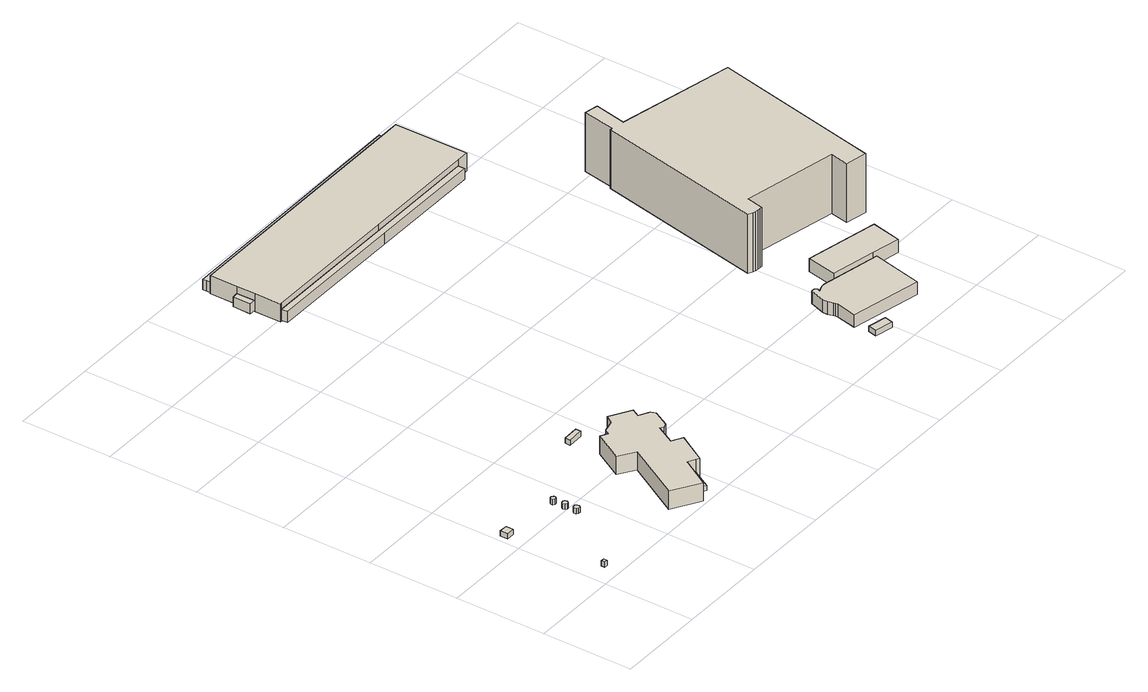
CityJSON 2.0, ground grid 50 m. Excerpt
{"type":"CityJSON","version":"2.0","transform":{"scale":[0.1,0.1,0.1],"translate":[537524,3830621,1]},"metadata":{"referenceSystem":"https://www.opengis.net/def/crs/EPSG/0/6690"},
"CityObjects":{
"building1":{"type":"Building","attributes":{"class":"3001","BuildingDetailAttribute.specifiedBuildingCoverageRate":0.6,"BuildingDetailAttribute.surveyYear":2017,"BuildingHighTideRiskAttribute.description":"1","BuildingHighTideRiskAttribute.rank":"2","BuildingHighTideRiskAttribute.depth":1.08,"BuildingIDAttribute.prefecture":"27","BuildingIDAttribute.city":"27125"},"geometry":[{"type":"Solid","lod":"1","boundaries":[[[[0,1,2,3]],[[2,4,5,3]],[[1,6,4,2]],[[0,7,6,1]],[[3,5,7,0]],[[4,6,7,5]]]]}]},
"building2":{"type":"Building","attributes":{"計測周辺長":17.72,"1/2500図郭":91,"区名":"住之江区","町丁目名称":"南港南７丁目","街区番号":3,"class":"3003","usage":"452","storeysAboveGround":1,"BuildingDetailAttribute.buildingRoofEdgeArea":19.62,"BuildingDetailAttribute.buildingStructureType":"610","BuildingDetailAttribute.buildingStructureOrgType":"2","BuildingDetailAttribute.detailedUsage":"1610","BuildingDetailAttribute.specifiedBuildingCoverageRate":0.6,"BuildingDetailAttribute.surveyYear":2017,"BuildingHighTideRiskAttribute.description":"1","BuildingHighTideRiskAttribute.rank":"2","BuildingHighTideRiskAttribute.depth":1.15,"BuildingIDAttribute.prefecture":"27","BuildingIDAttribute.city":"27125"},"geometry":[{"type":"Solid","lod":"1","boundaries":[[[[8,9,10,11]],[[10,12,13,11]],[[9,14,12,10]],[[8,15,14,9]],[[11,13,15,8]],[[12,14,15,13]]]]}]},
"building3":{"type":"Building","attributes":{"class":"3003","BuildingDetailAttribute.specifiedBuildingCoverageRate":0.6,"BuildingDetailAttribute.surveyYear":2017,"BuildingHighTideRiskAttribute.description":"1","BuildingHighTideRiskAttribute.rank":"2","BuildingHighTideRiskAttribute.depth":1.51,"BuildingIDAttribute.prefecture":"27","BuildingIDAttribute.city":"27125"},"geometry":[{"type":"Solid","lod":"1","boundaries":[[[[16,17,18,19,20,21,22,23]],[[22,24,25,23]],[[21,26,24,22]],[[20,27,26,21]],[[19,28,27,20]],[[18,29,28,19]],[[17,30,29,18]],[[16,31,30,17]],[[23,25,31,16]],[[24,26,27,28,29,30,31,25]]]]}]},
"building4":{"type":"Building","attributes":{"class":"3003","BuildingDetailAttribute.specifiedBuildingCoverageRate":0.6,"BuildingDetailAttribute.surveyYear":2017,"BuildingHighTideRiskAttribute.description":"1","BuildingHighTideRiskAttribute.rank":"2","BuildingHighTideRiskAttribute.depth":1.51,"BuildingIDAttribute.prefecture":"27","BuildingIDAttribute.city":"27125"},"geometry":[{"type":"Solid","lod":"1","boundaries":[[[[32,33,34,35,36,37,38,39]],[[38,40,41,39]],[[37,42,40,38]],[[36,43,42,37]],[[35,44,43,36]],[[34,45,44,35]],[[33,46,45,34]],[[32,47,46,33]],[[39,41,47,32]],[[40,42,43,44,45,46,47,41]]]]}]},
"building5":{"type":"Building","attributes":{"class":"3003","BuildingDetailAttribute.specifiedBuildingCoverageRate":0.6,"BuildingDetailAttribute.surveyYear":2017,"BuildingHighTideRiskAttribute.description":"1","BuildingHighTideRiskAttribute.rank":"2","BuildingHighTideRiskAttribute.depth":1.54,"BuildingIDAttribute.prefecture":"27","BuildingIDAttribute.city":"27125"},"geometry":[{"type":"Solid","lod":"1","boundaries":[[[[48,49,50,51,52,53,54,55]],[[54,56,57,55]],[[53,58,56,54]],[[52,59,58,53]],[[51,60,59,52]],[[50,61,60,51]],[[49,62,61,50]],[[48,63,62,49]],[[55,57,63,48]],[[56,58,59,60,61,62,63,57]]]]}]},
"building6":{"type":"Building","attributes":{"計測周辺長":207.43,"1/2500図郭":91,"区名":"住之江区","町丁目名称":"南港南７丁目","街区番号":3,"class":"3003","usage":"452","storeysAboveGround":2,"BuildingDetailAttribute.buildingRoofEdgeArea":1647.41,"BuildingDetailAttribute.buildingStructureType":"603","BuildingDetailAttribute.buildingStructureOrgType":"3","BuildingDetailAttribute.detailedUsage":"1610","BuildingDetailAttribute.specifiedBuildingCoverageRate":0.6,"BuildingDetailAttribute.surveyYear":2017,"BuildingHighTideRiskAttribute.description":"1","BuildingHighTideRiskAttribute.rank":"2","BuildingHighTideRiskAttribute.depth":1.62,"BuildingIDAttribute.prefecture":"27","BuildingIDAttribute.city":"27125"},"geometry":[{"type":"Solid","lod":"1","boundaries":[[[[64,65,66,67]],[[66,68,69,67]],[[65,70,68,66]],[[64,71,70,65]],[[67,69,71,64]],[[68,70,71,69]]]]}]},
"building7":{"type":"Building","attributes":{"計測周辺長":207.43,"1/2500図郭":91,"区名":"住之江区","町丁目名称":"南港南７丁目","街区番号":3,"class":"3002","usage":"452","measuredHeight":10.5,"storeysAboveGround":2,"BuildingDetailAttribute.buildingRoofEdgeArea":1647.41,"BuildingDetailAttribute.buildingStructureType":"603","BuildingDetailAttribute.buildingStructureOrgType":"3","BuildingDetailAttribute.detailedUsage":"1610","BuildingDetailAttribute.specifiedBuildingCoverageRate":0.6,"BuildingDetailAttribute.surveyYear":2017,"BuildingHighTideRiskAttribute.description":"1","BuildingHighTideRiskAttribute.rank":"2","BuildingHighTideRiskAttribute.depth":1.66,"BuildingIDAttribute.prefecture":"27","BuildingIDAttribute.city":"27125"},"geometry":[{"type":"Solid","lod":"1","boundaries":[[[[72,73,74,75,76,77,78,79,80,81,82,83,84,85,86,87,88,89,90,91,92,93]],[[92,94,95,93]],[[91,96,94,92]],[[90,97,96,91]],[[89,98,97,90]],[[88,99,98,89]],[[87,100,99,88]],[[86,101,100,87]],[[85,102,101,86]],[[84,103,102,85]],[[83,104,103,84]],[[82,105,104,83]],[[81,106,105,82]],[[80,107,106,81]],[[79,108,107,80]],[[78,109,108,79]],[[77,110,109,78]],[[76,111,110,77]],[[75,112,111,76]],[[74,113,112,75]],[[73,114,113,74]],[[72,115,114,73]],[[93,95,115,72]],[[94,96,97,98,99,100,101,102,103,104,105,106,107,108,109,110,111,112,113,114,115,95]]]]}]},
"building8":{"type":"Building","attributes":{"計測周辺長":23.76,"1/2500図郭":91,"区名":"住之江区","町丁目名称":"南港南７丁目","街区番号":3,"class":"3003","usage":"452","storeysAboveGround":1,"BuildingDetailAttribute.buildingRoofEdgeArea":26.62,"BuildingDetailAttribute.buildingStructureType":"610","BuildingDetailAttribute.buildingStructureOrgType":"2","BuildingDetailAttribute.detailedUsage":"1610","BuildingDetailAttribute.specifiedBuildingCoverageRate":0.6,"BuildingDetailAttribute.surveyYear":2017,"BuildingHighTideRiskAttribute.description":"1","BuildingHighTideRiskAttribute.rank":"2","BuildingHighTideRiskAttribute.depth":2.03,"BuildingIDAttribute.prefecture":"27","BuildingIDAttribute.city":"27125"},"geometry":[{"type":"Solid","lod":"1","boundaries":[[[[116,117,118,119]],[[118,120,121,119]],[[117,122,120,118]],[[116,123,122,117]],[[119,121,123,116]],[[120,122,123,121]]]]}]},
"building9":{"type":"Building","attributes":{"計測周辺長":27.01,"1/2500図郭":91,"区名":"住之江区","町丁目名称":"南港南７丁目","街区番号":1,"class":"3003","usage":"431","measuredHeight":5.6,"storeysAboveGround":1,"BuildingDetailAttribute.buildingRoofEdgeArea":34.16,"BuildingDetailAttribute.buildingStructureType":"603","BuildingDetailAttribute.buildingStructureOrgType":"3","BuildingDetailAttribute.detailedUsage":"1720","BuildingDetailAttribute.specifiedBuildingCoverageRate":0.6,"BuildingDetailAttribute.surveyYear":2017,"BuildingTsunamiRiskAttribute.description":"1","BuildingTsunamiRiskAttribute.rank":"2","BuildingTsunamiRiskAttribute.depth":0.98,"BuildingHighTideRiskAttribute.description":"1","BuildingHighTideRiskAttribute.rank":"2","BuildingHighTideRiskAttribute.depth":2,"BuildingIDAttribute.prefecture":"27","BuildingIDAttribute.city":"27125"},"geometry":[{"type":"Solid","lod":"1","boundaries":[[[[124,125,126,127]],[[126,128,129,127]],[[125,130,128,126]],[[124,131,130,125]],[[127,129,131,124]],[[128,130,131,129]]]]}]},
"building10":{"type":"Building","attributes":{"計測周辺長":294.51,"1/2500図郭":91,"区名":"住之江区","町丁目名称":"南港南７丁目","街区番号":1,"class":"3003","usage":"431","measuredHeight":6.3,"storeysAboveGround":1,"BuildingDetailAttribute.buildingRoofEdgeArea":520.88,"BuildingDetailAttribute.buildingStructureType":"603","BuildingDetailAttribute.buildingStructureOrgType":"3","BuildingDetailAttribute.detailedUsage":"1720","BuildingDetailAttribute.specifiedBuildingCoverageRate":0.6,"BuildingDetailAttribute.surveyYear":2017,"BuildingTsunamiRiskAttribute.description":"1","BuildingTsunamiRiskAttribute.rank":"2","BuildingTsunamiRiskAttribute.depth":0.81,"BuildingHighTideRiskAttribute.description":"1","BuildingHighTideRiskAttribute.rank":"2","BuildingHighTideRiskAttribute.depth":2,"BuildingIDAttribute.prefecture":"27","BuildingIDAttribute.city":"27125"},"geometry":[{"type":"Solid","lod":"1","boundaries":[[[[132,133,134,135,136,137]],[[136,138,139,137]],[[135,140,138,136]],[[134,141,140,135]],[[133,142,141,134]],[[132,143,142,133]],[[137,139,143,132]],[[138,140,141,142,143,139]]]]}]},
"building11":{"type":"Building","attributes":{"計測周辺長":383.76,"1/2500図郭":91,"区名":"住之江区","町丁目名称":"南港南７丁目","街区番号":1,"class":"3001","usage":"431","measuredHeight":10.3,"storeysAboveGround":1,"BuildingDetailAttribute.buildingRoofEdgeArea":6127.64,"BuildingDetailAttribute.buildingStructureType":"603","BuildingDetailAttribute.buildingStructureOrgType":"3","BuildingDetailAttribute.detailedUsage":"1720","BuildingDetailAttribute.specifiedBuildingCoverageRate":0.6,"BuildingDetailAttribute.surveyYear":2017,"BuildingTsunamiRiskAttribute.description":"1","BuildingTsunamiRiskAttribute.rank":"2","BuildingTsunamiRiskAttribute.depth":0.96,"BuildingHighTideRiskAttribute.description":"1","BuildingHighTideRiskAttribute.rank":"2","BuildingHighTideRiskAttribute.depth":2,"BuildingIDAttribute.prefecture":"27","BuildingIDAttribute.city":"27125"},"geometry":[{"type":"Solid","lod":"1","boundaries":[[[[144,145,146,147,148,149,150,151,152,153,154,155,156]],[[155,157,158,156]],[[154,159,157,155]],[[153,160,159,154]],[[152,161,160,153]],[[151,162,161,152]],[[150,163,162,151]],[[149,164,163,150]],[[148,165,164,149]],[[147,166,165,148]],[[146,167,166,147]],[[145,168,167,146]],[[144,169,168,145]],[[156,158,169,144]],[[157,159,160,161,162,163,164,165,166,167,168,169,158]]]]}]},
"building12":{"type":"Building","attributes":{"計測周辺長":297.75,"1/2500図郭":91,"区名":"住之江区","町丁目名称":"南港南７丁目","街区番号":1,"class":"3003","usage":"431","measuredHeight":6,"storeysAboveGround":1,"BuildingDetailAttribute.buildingRoofEdgeArea":702.34,"BuildingDetailAttribute.buildingStructureType":"603","BuildingDetailAttribute.buildingStructureOrgType":"3","BuildingDetailAttribute.detailedUsage":"1720","BuildingDetailAttribute.specifiedBuildingCoverageRate":0.6,"BuildingDetailAttribute.surveyYear":2017,"BuildingTsunamiRiskAttribute.description":"1","BuildingTsunamiRiskAttribute.rank":"2","BuildingTsunamiRiskAttribute.depth":1.45,"BuildingHighTideRiskAttribute.description":"1","BuildingHighTideRiskAttribute.rank":"2","BuildingHighTideRiskAttribute.depth":2,"BuildingIDAttribute.prefecture":"27","BuildingIDAttribute.city":"27125"},"geometry":[{"type":"Solid","lod":"1","boundaries":[[[[170,171,172,173,174,175,176,177]],[[176,178,179,177]],[[175,180,178,176]],[[174,181,180,175]],[[173,182,181,174]],[[172,183,182,173]],[[171,184,183,172]],[[170,185,184,171]],[[177,179,185,170]],[[178,180,181,182,183,184,185,179]]]]}]},
"building13":{"type":"Building","attributes":{"計測周辺長":30.77,"1/2500図郭":92,"区名":"住之江区","町丁目名称":"南港南５丁目","街区番号":2,"class":"3001","usage":"431","measuredHeight":3,"storeysAboveGround":1,"BuildingDetailAttribute.buildingRoofEdgeArea":51.54,"BuildingDetailAttribute.buildingStructureType":"610","BuildingDetailAttribute.buildingStructureOrgType":"2","BuildingDetailAttribute.detailedUsage":"1720","BuildingDetailAttribute.specifiedBuildingCoverageRate":0.6,"BuildingDetailAttribute.surveyYear":2017,"BuildingHighTideRiskAttribute.description":"1","BuildingHighTideRiskAttribute.rank":"2","BuildingHighTideRiskAttribute.depth":2.3,"BuildingIDAttribute.prefecture":"27","BuildingIDAttribute.city":"27125"},"geometry":[{"type":"Solid","lod":"1","boundaries":[[[[186,187,188,189]],[[188,190,191,189]],[[187,192,190,188]],[[186,193,192,187]],[[189,191,193,186]],[[190,192,193,191]]]]}]},
"building14":{"type":"Building","attributes":{"計測周辺長":142.3,"1/2500図郭":92,"区名":"住之江区","町丁目名称":"南港南５丁目","街区番号":2,"class":"3001","usage":"431","measuredHeight":7.2,"storeysAboveGround":2,"BuildingDetailAttribute.buildingRoofEdgeArea":1160.03,"BuildingDetailAttribute.buildingStructureType":"610","BuildingDetailAttribute.buildingStructureOrgType":"2","BuildingDetailAttribute.detailedUsage":"1720","BuildingDetailAttribute.specifiedBuildingCoverageRate":0.6,"BuildingDetailAttribute.surveyYear":2017,"BuildingHighTideRiskAttribute.description":"1","BuildingHighTideRiskAttribute.rank":"2","BuildingHighTideRiskAttribute.depth":2.27,"BuildingIDAttribute.prefecture":"27","BuildingIDAttribute.city":"27125"},"geometry":[{"type":"Solid","lod":"1","boundaries":[[[[194,195,196,197,198,199,200,201,202,203,204,205,206,207,208,209]],[[208,210,211,209]],[[207,212,210,208]],[[206,213,212,207]],[[205,214,213,206]],[[204,215,214,205]],[[203,216,215,204]],[[202,217,216,203]],[[201,218,217,202]],[[200,219,218,201]],[[199,220,219,200]],[[198,221,220,199]],[[197,222,221,198]],[[196,223,222,197]],[[195,224,223,196]],[[194,225,224,195]],[[209,211,225,194]],[[210,212,213,214,215,216,217,218,219,220,221,222,223,224,225,211]]]]}]},
"building15":{"type":"Building","attributes":{"計測周辺長":116.65,"1/2500図郭":92,"区名":"住之江区","町丁目名称":"南港南５丁目","街区番号":2,"class":"3001","usage":"431","measuredHeight":7.6,"storeysAboveGround":1,"BuildingDetailAttribute.buildingRoofEdgeArea":699.59,"BuildingDetailAttribute.buildingStructureType":"610","BuildingDetailAttribute.buildingStructureOrgType":"2","BuildingDetailAttribute.detailedUsage":"1720","BuildingDetailAttribute.specifiedBuildingCoverageRate":0.6,"BuildingDetailAttribute.surveyYear":2017,"BuildingHighTideRiskAttribute.description":"1","BuildingHighTideRiskAttribute.rank":"2","BuildingHighTideRiskAttribute.depth":2.21,"BuildingIDAttribute.prefecture":"27","BuildingIDAttribute.city":"27125"},"geometry":[{"type":"Solid","lod":"1","boundaries":[[[[226,227,228,229,230]],[[229,231,232,230]],[[228,233,231,229]],[[227,234,233,228]],[[226,235,234,227]],[[230,232,235,226]],[[231,233,234,235,232]]]]}]},
"building16":{"type":"Building","attributes":{"計測周辺長":80.53,"1/2500図郭":92,"区名":"住之江区","町丁目名称":"南港南７丁目","街区番号":1,"class":"3003","usage":"431","measuredHeight":7.5,"storeysAboveGround":1,"BuildingDetailAttribute.buildingRoofEdgeArea":44.03,"BuildingDetailAttribute.buildingStructureType":"603","BuildingDetailAttribute.buildingStructureOrgType":"3","BuildingDetailAttribute.detailedUsage":"1720","BuildingDetailAttribute.specifiedBuildingCoverageRate":0.6,"BuildingDetailAttribute.surveyYear":2017,"BuildingTsunamiRiskAttribute.description":"1","BuildingTsunamiRiskAttribute.rank":"2","BuildingTsunamiRiskAttribute.depth":1.53,"BuildingHighTideRiskAttribute.description":"1","BuildingHighTideRiskAttribute.rank":"2","BuildingHighTideRiskAttribute.depth":2,"BuildingIDAttribute.prefecture":"27","BuildingIDAttribute.city":"27125"},"geometry":[{"type":"Solid","lod":"1","boundaries":[[[[236,237,238,239]],[[238,240,241,239]],[[237,242,240,238]],[[236,243,242,237]],[[239,241,243,236]],[[240,242,243,241]]]]}]},
"building17":{"type":"Building","attributes":{"計測周辺長":396.16,"1/2500図郭":92,"区名":"住之江区","町丁目名称":"南港南５丁目","街区番号":2,"class":"3002","usage":"431","measuredHeight":33.8,"storeysAboveGround":5,"BuildingDetailAttribute.buildingRoofEdgeArea":6738.77,"BuildingDetailAttribute.buildingStructureType":"603","BuildingDetailAttribute.buildingStructureOrgType":"3","BuildingDetailAttribute.detailedUsage":"1720","BuildingDetailAttribute.specifiedBuildingCoverageRate":0.6,"BuildingDetailAttribute.surveyYear":2017,"BuildingTsunamiRiskAttribute.description":"1","BuildingTsunamiRiskAttribute.rank":"1","BuildingTsunamiRiskAttribute.depth":0.11,"BuildingHighTideRiskAttribute.description":"1","BuildingHighTideRiskAttribute.rank":"2","BuildingHighTideRiskAttribute.depth":2.36,"BuildingIDAttribute.prefecture":"27","BuildingIDAttribute.city":"27125"},"geometry":[{"type":"Solid","lod":"1","boundaries":[[[[244,245,246,247,248,249,250,251,252,253,254,255,256,257,258,259,260]],[[259,261,262,260]],[[258,263,261,259]],[[257,264,263,258]],[[256,265,264,257]],[[255,266,265,256]],[[254,267,266,255]],[[253,268,267,254]],[[252,269,268,253]],[[251,270,269,252]],[[250,271,270,251]],[[249,272,271,250]],[[248,273,272,249]],[[247,274,273,248]],[[246,275,274,247]],[[245,276,275,246]],[[244,277,276,245]],[[260,262,277,244]],[[261,263,264,265,266,267,268,269,270,271,272,273,274,275,276,277,262]]]]}]}
},
"vertices":[
[76,58,39],[77,78,39],[95,78,39],[95,57,39],[95,78,69],[95,57,69],[77,78,69],[76,58,69],
[2,565,37],[3,608,37],[48,607,37],[48,564,37],[48,607,67],[48,564,67],[3,608,67],[2,565,67],
[358,424,35],[357,437,35],[365,446,35],[378,447,35],[387,439,35],[388,427,35],[380,417,35],[368,416,35],[380,417,65],[368,416,65],[388,427,65],[387,439,65],[378,447,65],[365,446,65],[357,437,65],[358,424,65],
[359,487,35],[355,498,35],[361,508,35],[372,511,35],[382,506,35],[385,495,35],[380,484,35],[369,481,35],[380,484,65],[369,481,65],[385,495,65],[382,506,65],[372,511,65],[361,508,65],[355,498,65],[359,487,65],
[356,556,35],[355,567,35],[362,575,35],[372,576,35],[381,569,35],[382,558,35],[375,550,35],[364,549,35],[375,550,65],[364,549,65],[382,558,65],[381,569,65],[372,576,65],[362,575,65],[355,567,65],[356,556,65],
[929,142,33],[871,37,33],[830,62,33],[890,163,33],[830,62,63],[890,163,63],[871,37,63],[929,142,63],
[830,62,32],[794,2,32],[644,95,32],[820,402,32],[732,459,32],[824,621,32],[863,598,32],[881,625,32],[946,641,32],[973,684,32],[1088,615,32],[1064,572,32],[1122,540,32],[1132,515,32],[1083,425,32],[1060,417,32],[1040,429,32],[984,326,32],[1042,292,32],[948,131,32],[929,142,32],[890,163,32],[929,142,136],[890,163,136],[948,131,136],[1042,292,136],[984,326,136],[1040,429,136],[1060,417,136],[1083,425,136],[1132,515,136],[1122,540,136],[1064,572,136],[1088,615,136],[973,684,136],[946,641,136],[881,625,136],[863,598,136],[824,621,136],[732,459,136],[820,402,136],[644,95,136],[794,2,136],[830,62,136],
[804,777,29],[806,807,29],[894,808,29],[894,778,29],[894,808,59],[894,778,59],[806,807,59],[804,777,59],
[861,2634,15],[826,2634,15],[827,2734,15],[860,2737,15],[827,2734,71],[860,2737,71],[826,2634,71],[861,2634,71],
[1653,2488,15],[2304,2491,15],[2305,2454,15],[1653,2452,15],[870,2450,15],[867,2485,15],[870,2450,78],[867,2485,78],[1653,2452,78],[2305,2454,78],[2304,2491,78],[1653,2488,78],
[2305,2896,9],[2370,2897,9],[2374,2504,9],[2374,2492,9],[2304,2491,9],[1653,2488,9],[867,2485,9],[860,2484,9],[861,2634,9],[860,2737,9],[858,2889,9],[866,2889,9],[1649,2893,9],[866,2889,112],[1649,2893,112],[858,2889,112],[860,2737,112],[861,2634,112],[860,2484,112],[867,2485,112],[1653,2488,112],[2304,2491,112],[2374,2492,112],[2374,2504,112],[2370,2897,112],[2305,2896,112],
[2305,2946,8],[2305,2932,8],[2305,2896,8],[1649,2893,8],[866,2889,8],[866,2918,8],[865,2937,8],[1648,2942,8],[865,2937,68],[1648,2942,68],[866,2918,68],[866,2889,68],[1649,2893,68],[2305,2896,68],[2305,2932,68],[2305,2946,68],
[2370,131,26],[2381,179,26],[2483,156,26],[2472,108,26],[2483,156,56],[2472,108,56],[2381,179,56],[2370,131,56],
[2369,253,26],[2393,368,26],[2390,380,26],[2388,390,26],[2382,418,26],[2382,445,26],[2411,528,26],[2421,530,26],[2431,528,26],[2439,516,26],[2432,498,26],[2454,508,26],[2474,514,26],[2491,514,26],[2822,447,26],[2760,169,26],[2822,447,98],[2760,169,98],[2491,514,98],[2474,514,98],[2454,508,98],[2432,498,98],[2439,516,98],[2431,528,98],[2421,530,98],[2411,528,98],[2382,445,98],[2382,418,98],[2388,390,98],[2390,380,98],[2393,368,98],[2369,253,98],
[2581,525,27],[2615,690,27],[3021,605,27],[2986,440,27],[2828,473,27],[2986,440,102],[2828,473,102],[3021,605,102],[2615,690,102],[2581,525,102],
[2370,2897,11],[2383,2894,11],[2384,2505,11],[2374,2504,11],[2384,2505,85],[2374,2504,85],[2383,2894,85],[2370,2897,85],
[3190,876,25],[3164,755,25],[3045,780,25],[3066,880,25],[2544,990,25],[2524,898,25],[2506,897,25],[2493,898,25],[2476,901,25],[2461,906,25],[2439,917,25],[2631,1846,25],[2642,1843,25],[2675,2023,25],[2750,2006,25],[2714,1831,25],[3363,1692,25],[2714,1831,363],[3363,1692,363],[2750,2006,363],[2675,2023,363],[2642,1843,363],[2631,1846,363],[2439,917,363],[2461,906,363],[2476,901,363],[2493,898,363],[2506,897,363],[2524,898,363],[2544,990,363],[3066,880,363],[3045,780,363],[3164,755,363],[3190,876,363]
]}
